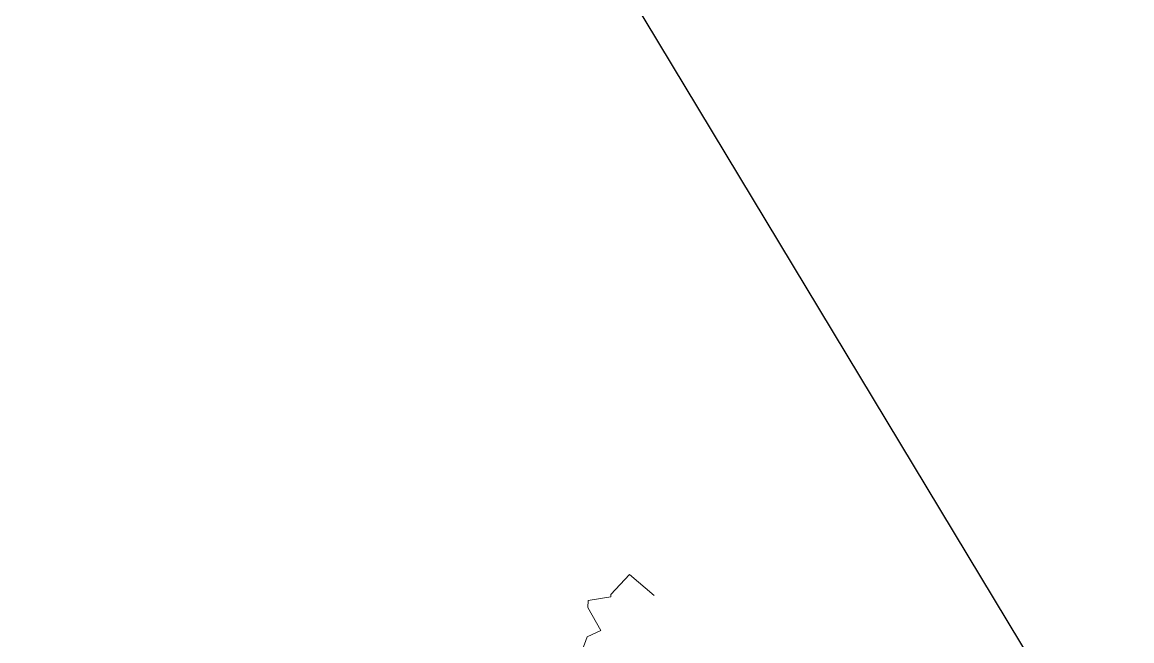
# Model space of a CAD drawing. Extents: x 604418 to 606014, y 1310869 to 1312555.
# Drawn here: x 605598.05 to 605606.6, y 1311199.04 to 1311203.8 of the extents above; entities that cross this region are included whole.
import ezdxf

# ---------------------------------------------------------------- set-up
doc = ezdxf.new("R2010")
doc.units = 0
doc.header["$MEASUREMENT"] = 0
doc.layers.get('0').update_dxf_attribs({"color": 10})
doc.layers.add('0.CARTOGRAFIA', color=8, linetype='Continuous')
doc.layers.add('VPORTS', color=7, linetype='Continuous')
doc.linetypes.add('RAYAXXX', pattern='A,0.8,["XXX",Standard,S=0.08,R=0,X=0,Y=-0.04],-0.22', length=1.02)

# ---------------------------------------------------------------- blocks, each defined once
blk = doc.blocks.new('mmmm')
at = {"color": 57, "lineweight": 5}
blk.add_lwpolyline([(579172.231, 1339731.6519), (579172.0949, 1339731.4856), (579172.231, 1339731.3647), (579172.2461, 1339731.3647), (579172.2764, 1339731.2135), (579172.3218, 1339731.2135), (579172.473, 1339731.3042), (579172.5183, 1339731.2135), (579172.6091, 1339731.1833), (579172.7095, 1339731.0784), (579172.7729, 1339730.8669), (579172.8787, 1339730.9198), (579172.9633, 1339731.0466), (579173.196, 1339731.0995), (579173.0778, 1339730.9868), (579173.229, 1339731.0019), (579173.4256, 1339731.0624), (579173.5163, 1339731.2891)], dxfattribs=at)

msp = doc.modelspace()

# ---------------------------------------------------------------- linework, layer by layer
at = {"layer": 'VPORTS', "color": 251, "linetype": 'RAYAXXX', "ltscale": 10}
msp.add_line((605621.6137, 1311172.6996), (605586.8515, 1311230.3518), dxfattribs=at)

# ---------------------------------------------------------------- block references
at = {"layer": '0.CARTOGRAFIA', "color": 7, "linetype": 'Continuous', "xscale": 1.15518419973696, "yscale": 1.15518419973696, "zscale": 1.15518419973696, "rotation": 268.400513415946}
msp.add_blockref('mmmm', (-922755.9076, 2023188.0043), dxfattribs=at)

doc.saveas('drawing.dxf')
